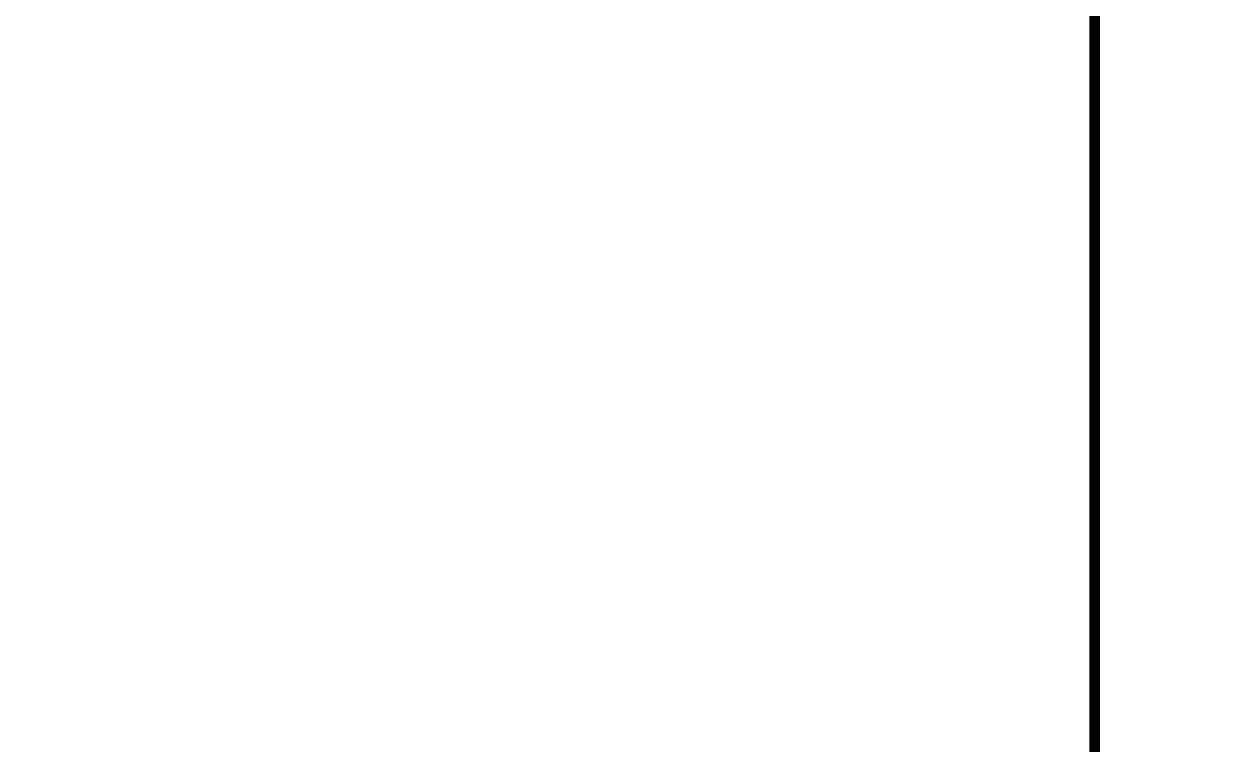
# Model space of a CAD drawing. Extents: x -17 to 92, y -61 to 85.
# Drawn here: x 22.46 to 36.97, y 34.06 to 42.87 of the extents above; entities that cross this region are included whole.
import ezdxf

# ---------------------------------------------------------------- set-up
doc = ezdxf.new("R2010")
doc.units = 0
for name, color, linetype in [('1', 12, 'CONTINUOUS'), ('16', 132, 'CONTINUOUS'), ('20', 31, 'CONTINUOUS'), ('21', 41, 'CONTINUOUS'), ('47', 253, 'CONTINUOUS')]:
    doc.layers.add(name, color=color, linetype=linetype)

msp = doc.modelspace()

# ---------------------------------------------------------------- linework, layer by layer
at = {"layer": '1', "const_width": 0.2032}
for points in [[(27.94, 54.991, 0.4142), (0.889, 27.94)], [(0.889, 27.94, 2.4102), (28.0035, 54.991)], [(27.94, 52.705, 2.4142), (52.705, 27.94)], [(52.705, 27.94, 0.4142), (27.94, 52.705)]]:
    msp.add_lwpolyline(points, format="xyb", dxfattribs=at)
at = {"layer": '16', "const_width": 0.2032}
for points in [[(27.8765, 54.991, 2.4102), (54.991, 27.94)], [(54.991, 27.94, 0.4142), (27.94, 54.991)]]:
    msp.add_lwpolyline(points, format="xyb", dxfattribs=at)
at = {"layer": '20', "const_width": 0.2032}
for points in [[(24.13, 49.911, 0.3201), (5.969, 31.75)], [(49.911, 31.75, 0.3201), (31.75, 49.911)]]:
    msp.add_lwpolyline(points, format="xyb", dxfattribs=at)
at = {"layer": '21', "const_width": 0.2032}
for points in [[(27.94, 0.889, 1), (27.94, 54.991, 1), (27.94, 0.889)], [(27.94, 5.715, 1), (27.94, 50.165, 1), (27.94, 5.715)]]:
    msp.add_lwpolyline(points, format="xyb", dxfattribs=at)
at = {"layer": '47', "const_width": 0.13}
msp.add_lwpolyline([(35.56, 46.925), (35.56, 8.955)], dxfattribs=at)

doc.saveas('drawing.dxf')
